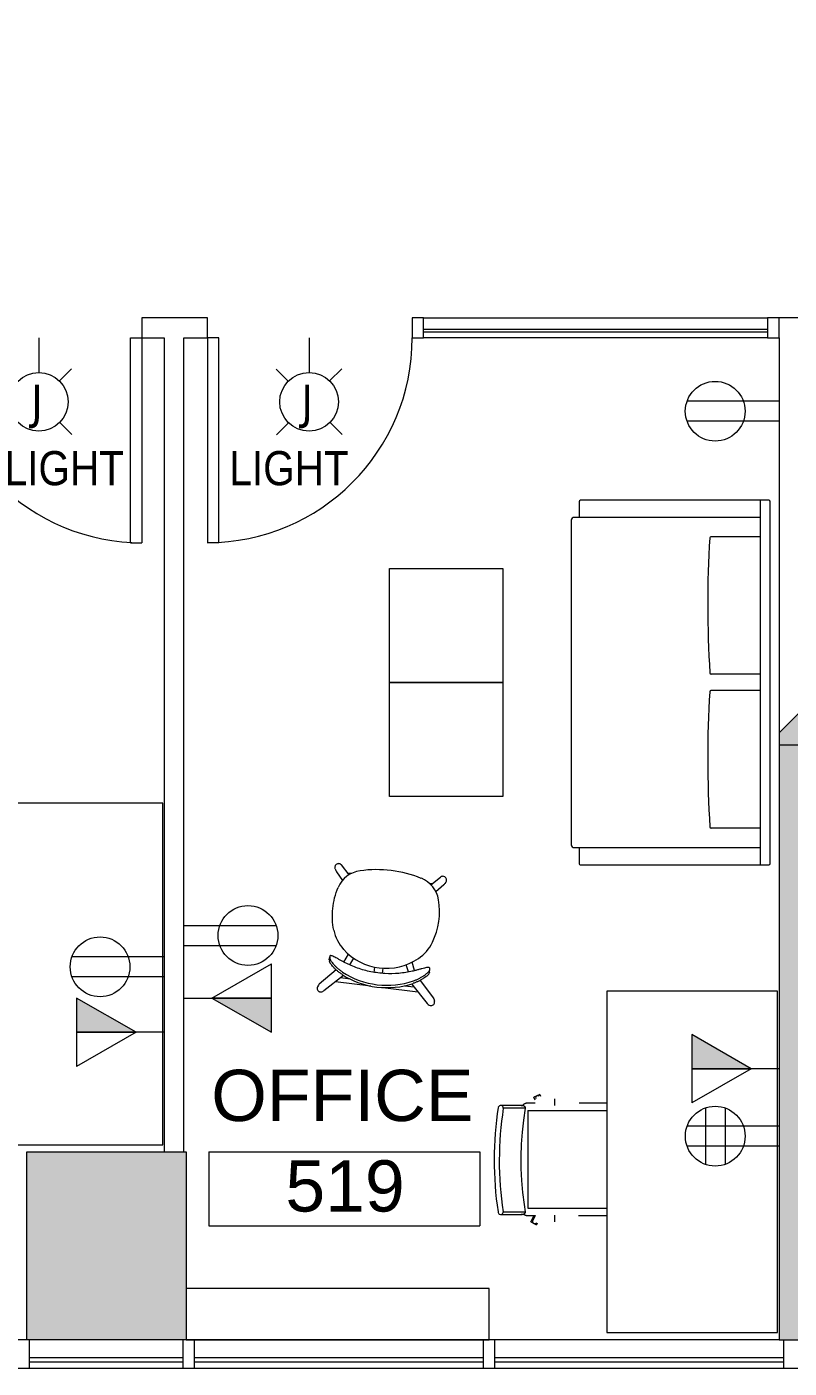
# Model space of a CAD drawing. Header units: inches. Extents: x 1 to 5284, y -575 to 1641.
# Drawn here: x 2700.5 to 2834.5, y -541 to -305.4 of the extents above; entities that cross this region are included whole.
import ezdxf

# ---------------------------------------------------------------- set-up
doc = ezdxf.new("R2010")
doc.units = ezdxf.units.IN
doc.header["$MEASUREMENT"] = 0
for name, color, linetype, lineweight in [('A-ANNO-NOTE', 131, 'Continuous', 20), ('A-AREA-IDEN', 2, 'Continuous', 20), ('A-DOOR', 31, 'Continuous', 9), ('A-DOOR-FRAM', 31, 'Continuous', 9), ('A-GLAZ', 151, 'Continuous', 9), ('A-GLAZ-EXST', 7, 'Continuous', 9), ('A-WALL-PATT', 111, 'Continuous', 13), ('Bb-col', 7, 'Continuous', 9), ('Bb-cor', 7, 'Continuous', 9), ('CAD background - for revit_dwg', 8, 'Continuous', 9), ('E-ELEC-FIXT-IDEN', 2, 'Continuous', 9), ('I-FURN', 30, 'Continuous', 9), ('I-FURN-PNLS', 30, 'Continuous', 9), ('I-WALL', 2, 'Continuous', 13), ('Mullion', 7, 'Continuous', 9)]:
    doc.layers.add(name, color=color, linetype=linetype, lineweight=lineweight)
doc.styles.add('Arial', font='arial.ttf', dxfattribs={"height": 9})
doc.styles.add('Arial_2', font='arial.ttf', dxfattribs={"width": 0.85, "height": 6})
doc.styles.add('Tahoma', font='tahoma.ttf', dxfattribs={"height": 6})

# ---------------------------------------------------------------- blocks, each defined once
blk = doc.blocks.new('Single-Flush - With Sidelight - 36_ x 96_-1748161-New Construction - Tel_Data_Elec Plan')
at = {"layer": 'A-DOOR', "color": 250, "lineweight": 20}
for p, q in [((-16, 37.75), (-18, 37.75)), ((-18, 1.75), (-18, 37.75)), ((-16, 37.75), (-16, 1.75)), ((-16, 1.75), (-18, 1.75))]:
    blk.add_line(p, q, dxfattribs=at)
at = {"layer": 'A-DOOR'}
blk.add_arc((-18, 1.75), 36, 360, 90, dxfattribs=at)
at = {"layer": 'A-DOOR-FRAM', "color": 250, "lineweight": 20}
blk.add_line((106.5, -1.75), (106.5, 1.75), dxfattribs=at)
at = {"layer": 'A-GLAZ', "color": 250, "lineweight": 20}
for p, q in [((104.5, 0.75), (20, 0.75)), ((20, 0.75), (20, 0.25)), ((20, 0.25), (104.5, 0.25)), ((104.5, 0.25), (104.5, 0.75))]:
    blk.add_line(p, q, dxfattribs=at)
blk = doc.blocks.new('Single-Flush - With Sidelight - 36_ x 96_-1748242-New Construction - Tel_Data_Elec Plan')
at = {"layer": 'A-DOOR', "color": 250, "lineweight": 20}
for p, q in [((-16, -1.75), (-18, -1.75)), ((-18, -1.75), (-18, -37.75)), ((-16, -37.75), (-16, -1.75)), ((-16, -37.75), (-18, -37.75))]:
    blk.add_line(p, q, dxfattribs=at)
at = {"layer": 'A-DOOR'}
blk.add_arc((-18, -1.75), 36, 270, 0, dxfattribs=at)
at = {"layer": 'A-DOOR-FRAM', "color": 250, "lineweight": 20}
blk.add_line((82.45, 1.75), (82.45, -1.75), dxfattribs=at)
at = {"layer": 'A-GLAZ', "color": 250, "lineweight": 20}
for p, q in [((20, -0.75), (20, -0.25)), ((20, -0.25), (80.45, -0.25)), ((80.45, -0.75), (20, -0.75)), ((80.45, -0.25), (80.45, -0.75))]:
    blk.add_line(p, q, dxfattribs=at)
blk = doc.blocks.new('CGI_Bench - CGI_Bench-1733011-New Construction - Tel_Data_Elec Plan')
at = {"layer": 'I-FURN-PNLS'}
for p, q in [((12, 30), (12, 0)), ((72, 0), (72, 30)), ((12, 0), (72, 0))]:
    blk.add_line(p, q, dxfattribs=at)
blk = doc.blocks.new('FURN-SEATING-SOFA-2 _ 3 SEAT-LARGE - TWO SEAT-1733016-New Construction - Tel_Data_Elec Plan')
at = {"layer": 'I-FURN'}
for p, q in [((-46.5, 34.72), (-46.5, 1.62)), ((-46.5, 33.22), (17.53, 33.22)), ((17.28, 34.97), (-46.25, 34.97)), ((-43.49, 33.22), (-43.49, 0.5)), ((-40.09, 33.22), (-40.09, 24.54)), ((-15.94, 33.22), (-15.94, 24.6)), ((-13.07, 33.22), (-13.07, 24.54)), ((11.08, 33.22), (11.08, 24.6)), ((14.52, 0.5), (14.52, 33.22)), ((17.53, 1.63), (17.53, 34.72)), ((-46.25, 1.37), (-43.49, 1.37)), ((-42.99, 0), (14.02, 0)), ((14.52, 1.38), (17.28, 1.38))]:
    blk.add_line(p, q, dxfattribs=at)
for centre, radius, start, end in [((-46.25, 34.72), 0.25, 90, 180), ((17.28, 34.72), 0.25, 0, 90), ((-39.88, 24.54), 0.203, 180, 266.3987), ((-28.16, 210.74), 186.77, 266.3987, 273.6817), ((-16.19, 24.6), 0.25, 273.6817, 0), ((-12.86, 24.54), 0.203, 180, 266.3987), ((-1.14, 210.74), 186.77, 266.3987, 273.6817), ((10.83, 24.6), 0.25, 273.6817, 0), ((-46.25, 1.62), 0.25, 180, 270), ((-42.99, 0.5), 0.5, 180, 270), ((14.02, 0.5), 0.5, 270, 0), ((17.28, 1.63), 0.25, 270, 0)]:
    blk.add_arc(centre, radius, start, end, dxfattribs=at)
blk = doc.blocks.new('Steelcase Coalesse - Millbrae - Table - Side - 20__ D x 20__ W x 20__ H-1733018-New Construction - Tel_Data_Elec Plan')
at = {"layer": 'I-FURN'}
for p, q in [((-46.5, 0), (-46.5, 20)), ((-46.5, 20), (-26.54, 20)), ((-26.54, 20), (-26.54, 0)), ((-26.54, 0), (-46.5, 0))]:
    blk.add_line(p, q, dxfattribs=at)
blk = doc.blocks.new('CGI_Bench - CGI_Bench-V35-New Construction - Tel_Data_Elec Plan')
at = {"layer": 'I-FURN-PNLS'}
h = blk.add_hatch(dxfattribs=at)
h.set_pattern_fill('FP_3', color=256, style=0, pattern_type=2)
h.set_pattern_definition([(180, (32.04, 38.733), (-3e-15, 24), []), (90, (32.04, 38.73), (72, -4e-15), [])])
h.paths.add_polyline_path([(31.46, 41.54), (31.5, 35.78), (31.54, 35.63), (31.75, 35.42), (32.12, 35.36), (32.41, 35.48), (32.45, 35.51), (32.61, 35.78), (32.63, 36), (32.58, 41.74), (32.45, 41.95), (32.19, 42.1), (31.81, 42.07), (31.63, 41.95), (31.53, 41.83), (31.48, 41.61)], flags=0)
h = blk.add_hatch(dxfattribs=at)
h.set_pattern_fill('FP_4', color=256, style=0, pattern_type=2)
h.set_pattern_definition([(180, (52.487, 38.733), (-3e-15, 24), []), (90, (52.49, 38.73), (72, -4e-15), [])])
h.paths.add_polyline_path([(51.9, 35.93), (51.99, 35.63), (52.3, 35.38), (52.49, 35.35), (52.78, 35.42), (52.99, 35.64), (53.07, 35.93), (53.05, 41.69), (52.9, 41.95), (52.64, 42.1), (52.48, 42.12), (52.14, 41.98), (51.98, 41.83), (51.9, 41.54), (51.9, 36)], flags=0)
for p, q in [((33.23, 48.19), (33.23, 44.33)), ((51.4, 44.31), (51.4, 48.17)), ((31.44, 43.33), (30.91, 42.35)), ((31.44, 43.33), (32.55, 42.73)), ((31.67, 42.99), (32.54, 42.52)), ((32.54, 43.8), (32.54, 42.49)), ((33.87, 43.85), (33.87, 30)), ((50.98, 43.85), (33.87, 43.85)), ((33.87, 43.8), (33.87, 30)), ((50.93, 43.85), (33.93, 43.85)), ((50.98, 30), (50.98, 43.85)), ((50.98, 30), (50.98, 43.8)), ((52.32, 42.6), (52.32, 43.8)), ((52.85, 42.55), (53.35, 42.79)), ((53.82, 41.78), (53.35, 42.79)), ((31.2, 42.2), (30.91, 42.35)), ((53.82, 41.78), (53.54, 41.65)), ((32.54, 34.97), (32.54, 30)), ((52.32, 30), (52.32, 34.86)), ((12, 30), (12, 0)), ((72, 30), (12, 30)), ((72, 0), (72, 30)), ((12, 0), (72, 0))]:
    blk.add_line(p, q, dxfattribs=at)
at = {"layer": 'I-FURN-PNLS', "flags": 128}
for points in [[(32.72, 48.65), (32.72, 48.01), (32.72, 47.43), (32.72, 46.91), (32.72, 46.44), (32.72, 46.03), (32.72, 45.69), (32.72, 45.4), (32.72, 45.17), (32.72, 45), (32.72, 44.89), (32.72, 44.84), (32.72, 44.83)], [(51.91, 44.82), (51.91, 44.85), (51.91, 44.94), (51.91, 45.09), (51.91, 45.3), (51.91, 45.57), (51.91, 45.9), (51.91, 46.29), (51.91, 46.74), (51.91, 47.25), (51.91, 47.81), (51.91, 48.43), (51.91, 48.63)], [(32.72, 44.83), (32.72, 44.86), (32.72, 44.96), (32.72, 45.04)], [(33.23, 44.33), (33.21, 44.33), (33.19, 44.33), (33.17, 44.33), (33.15, 44.33), (33.13, 44.34), (33.11, 44.34), (33.09, 44.35), (33.07, 44.35), (33.05, 44.36), (33.03, 44.37), (33.01, 44.38), (32.99, 44.38), (32.98, 44.39), (32.96, 44.4), (32.94, 44.42), (32.93, 44.43), (32.91, 44.44), (32.89, 44.45), (32.88, 44.47), (32.86, 44.48), (32.85, 44.5), (32.84, 44.51), (32.82, 44.53), (32.81, 44.54), (32.8, 44.56), (32.79, 44.58), (32.78, 44.6), (32.77, 44.61), (32.76, 44.63), (32.76, 44.65), (32.75, 44.67), (32.74, 44.69), (32.74, 44.71), (32.73, 44.73), (32.73, 44.75), (32.73, 44.77), (32.72, 44.79), (32.72, 44.81), (32.72, 44.83), (32.72, 44.83)], [(51.4, 44.31), (49.3, 44.63), (47.19, 44.87), (45.07, 45.03), (42.95, 45.1), (40.83, 45.08), (38.7, 44.98), (36.59, 44.8), (34.48, 44.53), (33.23, 44.33)], [(51.91, 44.82), (51.91, 44.8), (51.9, 44.78), (51.9, 44.76), (51.9, 44.74), (51.9, 44.72), (51.89, 44.7), (51.89, 44.68), (51.88, 44.66), (51.87, 44.64), (51.87, 44.62), (51.86, 44.6), (51.85, 44.58), (51.84, 44.56), (51.83, 44.55), (51.82, 44.53), (51.81, 44.51), (51.79, 44.5), (51.78, 44.48), (51.77, 44.47), (51.75, 44.45), (51.74, 44.44), (51.72, 44.43), (51.71, 44.41), (51.69, 44.4), (51.67, 44.39), (51.66, 44.38), (51.64, 44.37), (51.62, 44.36), (51.6, 44.35), (51.58, 44.34), (51.56, 44.34), (51.54, 44.33), (51.52, 44.33), (51.5, 44.32), (51.48, 44.32), (51.46, 44.31), (51.44, 44.31), (51.42, 44.31), (51.4, 44.31), (51.4, 44.31)], [(52.32, 43.8), (52.32, 43.85), (52.31, 43.91), (52.31, 43.97), (52.3, 44.02), (52.29, 44.07), (52.28, 44.13), (52.26, 44.18), (52.25, 44.24), (52.23, 44.29), (52.21, 44.34), (52.18, 44.39), (52.16, 44.44), (52.13, 44.49), (52.1, 44.54), (52.07, 44.58), (52.04, 44.63), (52.01, 44.67), (51.97, 44.71), (51.93, 44.76), (51.9, 44.8)], [(51.91, 45.02), (51.91, 44.89), (51.91, 44.83), (51.91, 44.82)], [(31.18, 42.83), (31.15, 42.75), (31.13, 42.65), (31.14, 42.56), (31.18, 42.48), (31.23, 42.4), (31.3, 42.34)], [(31.67, 42.99), (31.59, 43.02), (31.51, 43.03), (31.43, 43.02), (31.35, 42.99), (31.28, 42.95), (31.22, 42.9), (31.18, 42.83)], [(32.79, 44.6), (32.76, 44.55), (32.73, 44.5), (32.7, 44.45), (32.68, 44.4), (32.65, 44.35), (32.63, 44.3), (32.61, 44.25), (32.6, 44.2), (32.58, 44.14), (32.57, 44.09), (32.56, 44.03), (32.55, 43.98), (32.55, 43.92), (32.54, 43.87), (32.54, 43.81), (32.54, 43.8)], [(53.58, 42.27), (53.54, 42.34), (53.48, 42.4), (53.42, 42.45), (53.34, 42.48), (53.26, 42.49), (53.18, 42.48), (53.1, 42.46)], [(53.51, 41.85), (53.56, 41.92), (53.6, 42.01), (53.62, 42.1), (53.61, 42.19), (53.58, 42.27)]]:
    blk.add_lwpolyline(points, dxfattribs=at)
at = {"layer": 'I-FURN-PNLS'}
for centre, radius, start, end in [((31.51, 42.65), 0.373, 151.6127, 165.6924), ((31.51, 42.65), 0.373, 127.5002, 151.6127), ((33.93, 43.8), 0.053, 90, 180), ((50.93, 43.8), 0.053, 0, 90), ((53.24, 42.12), 0.373, 25, 49.1125), ((53.24, 42.12), 0.373, 10.9203, 25)]:
    blk.add_arc(centre, radius, start, end, dxfattribs=at)
for centre, major_axis, ratio, start_param, end_param in [((42.26, 1.13), (54.09, 0), 0.899459, 1.397913, 1.738627), ((33.23, 48.65), (0.507, 0), 0.899459, 1.570796, 4.712389), ((42.26, 1.13), (53.09, 0), 0.899459, 1.397883, 1.741819), ((51.4, 48.63), (-0.507, 0), 0.899459, 1.570796, 4.369819), ((33.23, 45.04), (0.507, 0), 0.99468, 3.141593, 3.453996), ((51.4, 45.02), (0.507, 0), 0.99468, 6.239129, 6.428751)]:
    blk.add_ellipse(centre, major_axis=major_axis, ratio=ratio, start_param=start_param, end_param=end_param, dxfattribs=at)
blk = doc.blocks.new('JCR4_JCR5_US - JCR4-1733013-New Construction - Tel_Data_Elec Plan')
at = {"layer": 'I-FURN'}
for p, q in [((-5.96, 8.77), (-9.16, 11.83)), ((6.04, 8.74), (9.19, 11.82)), ((-10.2, 10.88), (-10.37, 11.26)), ((-7.44, 7.96), (-10.12, 10.77)), ((-1.08, 10), (-7.25, 10)), ((1.08, 10), (7.33, 10)), ((7.47, 7.93), (10.13, 10.79)), ((10.23, 10.95), (10.38, 11.28)), ((-4.83, 9.22), (-6.43, 9.22)), ((-0.68, 7.54), (-0.68, 6.63)), ((0.75, 7.54), (0.75, 6.62)), ((4.82, 9.22), (6.53, 9.22)), ((-8.87, 6.32), (-8.85, 6.53)), ((-8.87, 6.32), (-8.87, 5.78)), ((-6.24, 6.38), (-5.62, 4.95)), ((-5.18, 6.75), (-4.65, 5.53)), ((5.19, 6.78), (4.64, 5.52)), ((6.26, 6.41), (5.62, 4.94)), ((8.87, 6.32), (8.84, 6.53)), ((8.87, 6.32), (8.87, 5.79)), ((-9.51, -9.2), (-8.28, -7.79)), ((-7.26, -8.93), (-8.77, -10.49)), ((-6.92, -9.18), (-7.5, -9.18)), ((6.89, -9.18), (7.51, -9.18)), ((7.25, -8.91), (8.77, -10.48)), ((9.51, -9.19), (8.28, -7.77)), ((-9.81, -9.68), (-9.86, -9.79)), ((9.81, -9.67), (9.86, -9.77))]:
    blk.add_line(p, q, dxfattribs=at)
for centre, radius, start, end in [((-9.77, 11.47), 0.641, 121.9105, 166.1469), ((-9.63, 11.25), 0.899, 107.5968, 121.7121), ((-9.73, 11.44), 0.692, 34.8142, 104.6914), ((9.75, 11.43), 0.678, 75.592, 144.5315), ((9.65, 11.24), 0.884, 58.7684, 72.2669), ((9.77, 11.45), 0.641, 13.8528, 58.0897), ((-9.78, 11.47), 0.628, 166.1474, 199.8082), ((-9.71, 11.16), 0.566, 209.829, 223.601), ((9.71, 11.18), 0.567, 317.0423, 335.9672), ((9.78, 11.46), 0.628, 343.8206, 13.8528), ((-0.01, -3.48), 10.13, 49.164, 130.836), ((-1.93, -1.26), 7.2, 130.836, 161.2232), ((1.9, -1.26), 7.2, 18.7614, 49.164), ((3.02, -2.95), 12.43, 161.2232, 196.5607), ((-4.15, -5.08), 4.95, 196.5607, 254.9181), ((4.12, -5.08), 4.95, 285.0819, 343.455), ((-8.15, -10.39), 1.8, 139, 157), ((8.15, -10.37), 1.8, 23, 41), ((-9.38, -9.99), 0.519, 157, 181.5753), ((-9.18, -9.99), 0.716, 181.5753, 222.4247), ((-9.27, -10.07), 0.594, 222.4247, 267.5753), ((-9.21, -10.02), 0.651, 262.5828, 312.7695), ((-0.01, 10.26), 20.83, 254.9181, 285.0819), ((9.21, -10), 0.651, 227.2305, 277.4172), ((9.27, -10.05), 0.594, 272.4247, 317.5753), ((9.18, -9.97), 0.716, 317.5753, 358.4247), ((9.38, -9.98), 0.519, 358.4247, 23)]:
    blk.add_arc(centre, radius, start, end, dxfattribs=at)
for centre, major_axis, ratio, start_param, end_param in [((0, -4.56), (-14.63, 0.06), 0.998476, 4.272146, 5.16045), ((0, -4.58), (-14.23, 0.06), 0.998613, 4.258968, 5.173893), ((1.04, 13.33), (9.82, 7.83), 0.171248, 2.935459, 3.086797), ((0.03, 12.52), (-8.76, 6.98), 0.171276, 3.198737, 3.354244)]:
    blk.add_ellipse(centre, major_axis=major_axis, ratio=ratio, start_param=start_param, end_param=end_param, dxfattribs=at)
for points, knots in [([(-8.85, 6.53), (-8.83, 6.58), (-8.79, 6.67), (-8.69, 6.82), (-8.59, 6.94), (-8.47, 7.07), (-8.29, 7.26), (-8.02, 7.5), (-7.65, 7.8), (-7.23, 8.1), (-6.77, 8.38), (-6.45, 8.54), (-6.28, 8.62)], [0, 0, 0, 0, 0.125, 0.1875, 0.25, 0.3125, 0.375, 0.5, 0.625, 0.75, 0.875, 1, 1, 1, 1]), ([(-6.28, 8.17), (-6.45, 8.09), (-6.77, 7.92), (-7.23, 7.63), (-7.65, 7.32), (-8.02, 7.01), (-8.29, 6.76), (-8.47, 6.57), (-8.59, 6.44), (-8.69, 6.31), (-8.79, 6.16), (-8.83, 6.07), (-8.85, 6.02)], [0, 0, 0, 0, 0.125, 0.25, 0.375, 0.5, 0.625, 0.6875, 0.75, 0.8125, 0.875, 1, 1, 1, 1]), ([(-5.85, 6.53), (-5.49, 6.66), (-4.74, 6.91), (-3.18, 7.3), (-1.14, 7.58), (1.36, 7.57), (3.39, 7.27), (4.93, 6.88), (5.67, 6.63), (6.03, 6.5)], [0, 0, 0, 0, 0.1, 0.2, 0.4, 0.6, 0.8, 0.9, 1, 1, 1, 1]), ([(6.28, 8.62), (6.45, 8.54), (6.77, 8.38), (7.23, 8.1), (7.65, 7.8), (8.02, 7.5), (8.28, 7.26), (8.47, 7.07), (8.58, 6.94), (8.68, 6.82), (8.79, 6.67), (8.83, 6.58), (8.84, 6.53)], [0, 0, 0, 0, 0.125, 0.25, 0.375, 0.5, 0.625, 0.6875, 0.75, 0.8125, 0.875, 1, 1, 1, 1]), ([(8.84, 6.02), (8.83, 6.07), (8.79, 6.16), (8.68, 6.31), (8.58, 6.44), (8.46, 6.58), (8.28, 6.77), (8.02, 7.02), (7.65, 7.33), (7.23, 7.63), (6.77, 7.92), (6.45, 8.09), (6.28, 8.17)], [0, 0, 0, 0, 0.125, 0.1875, 0.25, 0.3125, 0.375, 0.5, 0.625, 0.75, 0.875, 1, 1, 1, 1])]:
    blk.add_open_spline(points, degree=3, knots=knots, dxfattribs=at)
for points in [[(-8.84, 5.61), (-8.82, 5.57), (-8.76, 5.52), (-8.57, 5.52), (-8.29, 5.59), (-7.92, 5.72), (-7.49, 5.89), (-6.99, 6.09), (-6.44, 6.31), (-6.05, 6.46), (-5.85, 6.53)], [(6.03, 6.5), (6.22, 6.43), (6.59, 6.29), (7.11, 6.08), (7.57, 5.89), (7.98, 5.73), (8.33, 5.62), (8.59, 5.55), (8.77, 5.56), (8.83, 5.61), (8.84, 5.64)], [(8.72, 1.05), (9.13, -0.15), (9.58, -2.7), (9.23, -5.26), (8.86, -6.49)]]:
    blk.add_open_spline(points, degree=3, dxfattribs=at)
blk = doc.blocks.new('CAD background - for revit_dwg-1564186-New Construction - Tel_Data_Elec Plan')
at = {"lineweight": 9}
h = blk.add_hatch(color=256, dxfattribs=at)
h.paths.add_polyline_path([(1469.42, 5), (1473.5, 5), (1473.5, 38), (1445.5, 38), (1445.5, 5), (1468.92, 5)], flags=0)
h.paths.add_polyline_path([(2194, 5), (2194, 33), (2166, 33), (2166, 5)], flags=0)
h.paths.add_polyline_path([(245.5, 5), (273.5, 5), (273.5, 38), (245.5, 38)], flags=0)
h.paths.add_polyline_path([(485.5, 5), (513.5, 5), (513.5, 38), (485.5, 38)], flags=0)
h.paths.add_polyline_path([(1233.5, 5), (1233.5, 38), (1205.5, 38), (1205.5, 5), (1230, 5)], flags=0)
h.paths.add_polyline_path([(1953.5, 5), (1953.5, 38), (1925.5, 38), (1925.5, 5), (1945.8, 5)], flags=0)
h.paths.add_polyline_path([(965.5, 5), (993.5, 5), (993.5, 38), (965.5, 38)], flags=0)
h.paths.add_polyline_path([(1685.5, 5), (1713.5, 5), (1713.5, 38), (1685.5, 38), (1685.5, 16.3)], flags=0)
h.paths.add_polyline_path([(725.5, 5), (753.5, 5), (753.5, 38), (725.5, 38), (725.5, 16.3)], flags=0)
h.paths.add_polyline_path([(737.41, 245), (751.5, 245), (751.5, 250), (755, 250), (755, 275.5), (726.5, 275.5), (726.5, 245), (730, 245)], flags=0)
h.paths.add_polyline_path([(2161, 245.5), (2194, 245.5), (2194, 273.5), (2161, 273.5)], flags=0)
h.paths.add_polyline_path([(5, 245.5), (38, 245.5), (38, 273.5), (5, 273.5)], flags=0)
h.paths.add_polyline_path([(1229, 246.5), (1232.5, 246.5), (1232.5, 272.25), (1208.75, 272.25), (1208.75, 246.5)], flags=0)
h.paths.add_polyline_path([(1952.5, 246.5), (1952.5, 272.5), (1891.5, 272.5), (1891.5, 246.5), (1947, 246.5)], flags=0)
h.paths.add_polyline_path([(1472.5, 246.5), (1472.5, 272.5), (1446.5, 272.5), (1446.5, 246.5), (1469, 246.5)], flags=0)
h.paths.add_polyline_path([(491.17, 246.5), (512.5, 246.5), (512.5, 272.5), (486.5, 272.5), (486.5, 246.5)], flags=0)
h.paths.add_polyline_path([(1709, 246.5), (1712.5, 246.5), (1712.5, 272.5), (1686.5, 272.5), (1686.5, 246.5), (1690, 246.5)], flags=0)
h.paths.add_polyline_path([(999, 250), (1022, 250), (1022, 272.5), (970, 272.5), (970, 250)], flags=0)
h.paths.add_polyline_path([(5, 485.5), (38, 485.5), (38, 513.5), (5, 513.5)], flags=0)
h.paths.add_polyline_path([(2194, 485.5), (2194, 513.5), (2161, 513.5), (2161, 485.5)], flags=0)
h.paths.add_polyline_path([(1945.8, 486.5), (1952.5, 486.5), (1952.5, 512.5), (1926.5, 512.5), (1926.5, 486.5), (1943.5, 486.5)], flags=0)
h.paths.add_polyline_path([(1690, 486.5), (1712.5, 486.5), (1712.5, 512.5), (1686.5, 512.5), (1686.5, 486.5)], flags=0)
h.paths.add_polyline_path([(1451.02, 486.5), (1476.77, 486.5), (1476.77, 512.5), (1450.77, 512.5), (1450.77, 486.5)], flags=0)
h.paths.add_polyline_path([(752.5, 486.5), (752.5, 512.5), (726.5, 512.5), (726.5, 486.5), (730, 486.5)], flags=0)
h.paths.add_polyline_path([(486.5, 486.5), (512.5, 486.5), (512.5, 512.5), (486.5, 512.5)], flags=0)
h.paths.add_polyline_path([(272.5, 486.5), (272.5, 512.5), (246.5, 512.5), (246.5, 486.5)], flags=0)
h.paths.add_polyline_path([(38, 725.5), (38, 753.5), (5, 753.5), (5, 725.5)], flags=0)
h.paths.add_polyline_path([(2161, 725.5), (2194, 725.5), (2194, 753.5), (2161, 753.5)], flags=0)
h.paths.add_polyline_path([(752.5, 726.5), (752.5, 752.5), (726.5, 752.5), (726.5, 726.5)], flags=0)
h.paths.add_polyline_path([(1450.77, 726.5), (1476.77, 726.5), (1476.77, 752.5), (1450.77, 752.5)], flags=0)
h.paths.add_polyline_path([(1686.5, 726.5), (1712.5, 726.5), (1712.5, 752.5), (1686.5, 752.5)], flags=0)
h.paths.add_polyline_path([(246.5, 726.5), (272.5, 726.5), (272.5, 752.5), (246.5, 752.5)], flags=0)
h.paths.add_polyline_path([(486.5, 726.5), (512.5, 726.5), (512.5, 752.5), (486.5, 752.5)], flags=0)
h.paths.add_polyline_path([(1952.5, 726.5), (1952.5, 752.5), (1926.5, 752.5), (1926.5, 726.5)], flags=0)
h.paths.add_polyline_path([(5, 965.5), (38, 965.5), (38, 993.5), (5, 993.5)], flags=0)
h.paths.add_polyline_path([(2194, 965.5), (2194, 993.5), (2161, 993.5), (2161, 965.5)], flags=0)
h.paths.add_polyline_path([(728.81, 966.5), (752.5, 966.5), (752.5, 992.5), (728.81, 992.5), (728.81, 991)], flags=0)
h.paths.add_polyline_path([(1206.5, 966.5), (1232.5, 966.5), (1232.5, 992.5), (1206.5, 992.5), (1206.5, 977.34)], flags=0)
h.paths.add_polyline_path([(1446.5, 966.5), (1472.5, 966.5), (1472.5, 992.5), (1446.5, 992.5), (1446.5, 981.01)], flags=0)
h.paths.add_polyline_path([(992.5, 966.5), (992.5, 992.5), (966.5, 992.5), (966.5, 966.5)], flags=0)
h.paths.add_polyline_path([(1712.5, 966.5), (1712.5, 992.5), (1686.5, 992.5), (1686.5, 966.5)], flags=0)
h.paths.add_polyline_path([(512.5, 966.5), (512.5, 992.5), (486.5, 992.5), (486.5, 966.5)], flags=0)
h.paths.add_polyline_path([(1952.5, 966.5), (1952.5, 992.5), (1926.5, 992.5), (1926.5, 966.5)], flags=0)
h.paths.add_polyline_path([(272.5, 966.5), (272.5, 992.5), (246.5, 992.5), (246.5, 966.5)], flags=0)
at = {"layer": 'A-GLAZ-EXST'}
for p, q in [((1686, 1.87), (1713, 1.87)), ((1686, 1.12), (1713, 1.12)), ((1715, 1.87), (1765.75, 1.87)), ((1715, 1.12), (1765.75, 1.12)), ((1767.75, 1.87), (1818.5, 1.87)), ((1767.75, 1.12), (1818.5, 1.12))]:
    blk.add_line(p, q, dxfattribs=at)
at = {"layer": 'Bb-col', "flags": 128}
for points in [[(1685.5, 5), (1685.5, 38), (1709.63, 38)], [(1713.13, 38), (1713.5, 38), (1713.5, 5), (1685.5, 5)]]:
    blk.add_lwpolyline(points, dxfattribs=at)
at = {"layer": 'Bb-cor'}
blk.add_line((1817.75, 5), (1581.25, 5), dxfattribs=at)
at = {"layer": 'Bb-cor', "flags": 128}
blk.add_lwpolyline([(0, 1074.28), (0, 0), (2199, 0), (2199, 1074.28)], dxfattribs=at)
blk.add_lwpolyline([(1713.5, 14), (1713.5, 5), (1766.75, 5), (1766.75, 14)], close=True, dxfattribs=at)
at = {"layer": 'Mullion'}
for p, q in [((1686, 0), (1686, 5)), ((1713, 0), (1713, 5)), ((1715, 0), (1715, 5)), ((1765.75, 0), (1765.75, 5)), ((1767.75, 0), (1767.75, 5)), ((1818.5, 5), (1818.5, 0))]:
    blk.add_line(p, q, dxfattribs=at)
blk = doc.blocks.new('FORM Room Tag - Name _ Number-61107-New Construction - Tel_Data_Elec Plan')
at = {"layer": 'A-AREA-IDEN'}
for p, q in [((-0.2444, -0.0231), (-0.2444, -0.1589)), ((-0.2444, -0.0231), (0.2515, -0.0231)), ((0.2515, -0.0231), (0.2515, -0.1589)), ((-0.2444, -0.1589), (0.2515, -0.1589))]:
    blk.add_line(p, q, dxfattribs=at)

msp = doc.modelspace()

# ---------------------------------------------------------------- hatches: boundary and pattern name
at = {"layer": 'A-ANNO-NOTE', "lineweight": 9}
for points in [[(2719.68, -482.01), (2709.22, -476.01), (2709.22, -482.01), (2711.99, -482.01)], [(2743.48, -482.01), (2743.48, -476.01), (2733.02, -476.01)], [(2827.81, -488.41), (2817.35, -482.41), (2817.35, -488.41), (2818.61, -488.41)]]:
    msp.add_hatch(color=256, dxfattribs=at).paths.add_polyline_path(points, flags=0)
at = {"layer": 'A-WALL-PATT'}
msp.add_hatch(color=8, dxfattribs=at).paths.add_polyline_path([(2832.72, -536.01), (2836.22, -536.01), (2836.22, -425.91), (2832.72, -429.41), (2832.72, -524.72)], flags=0)

# ---------------------------------------------------------------- linework, layer by layer
at = {"layer": 'A-ANNO-NOTE'}
for p, q in [((2702.59, -360.01), (2702.59, -366.1)), ((2750.09, -360.01), (2750.09, -366.1)), ((2706.2, -367.58), (2708.33, -365.45)), ((2746.41, -367.65), (2744.28, -365.52)), ((2753.7, -367.58), (2755.83, -365.45)), ((2832.72, -371.18), (2816.52, -371.18)), ((2706.27, -374.87), (2708.39, -377)), ((2746.47, -374.94), (2744.35, -377.06)), ((2753.77, -374.87), (2755.89, -377)), ((2832.72, -374.66), (2816.52, -374.66)), ((2728.1, -463.27), (2744.3, -463.27)), ((2724.6, -468.77), (2708.4, -468.77)), ((2728.1, -466.76), (2744.3, -466.76)), ((2733.02, -476.01), (2743.48, -470.01)), ((2743.48, -482.01), (2743.48, -470.01)), ((2724.6, -472.26), (2708.4, -472.26)), ((2709.22, -476.01), (2709.22, -482.01)), ((2719.68, -482.01), (2709.22, -476.01)), ((2709.22, -476.01), (2709.22, -488.01)), ((2719.68, -482.01), (2709.22, -476.01)), ((2728.1, -476.01), (2743.48, -476.01)), ((2743.48, -476.01), (2733.02, -476.01)), ((2733.02, -476.01), (2743.48, -482.01)), ((2733.02, -476.01), (2743.48, -482.01)), ((2743.48, -482.01), (2743.48, -476.01)), ((2709.22, -482.01), (2719.68, -482.01)), ((2724.6, -482.01), (2709.22, -482.01)), ((2719.68, -482.01), (2709.22, -488.01)), ((2817.35, -482.41), (2817.35, -488.41)), ((2827.81, -488.41), (2817.35, -482.41)), ((2817.35, -482.41), (2817.35, -494.41)), ((2827.81, -488.41), (2817.35, -482.41)), ((2817.35, -488.41), (2827.81, -488.41)), ((2832.72, -488.41), (2817.35, -488.41)), ((2827.81, -488.41), (2817.35, -494.41)), ((2819.74, -495.31), (2819.74, -505.22)), ((2823.22, -495.31), (2823.22, -505.22)), ((2832.72, -498.52), (2816.53, -498.52)), ((2832.72, -502.01), (2816.53, -502.01))]:
    msp.add_line(p, q, dxfattribs=at)
for centre, radius in [((2702.59, -371.26), 5.16), ((2750.09, -371.26), 5.16), ((2821.47, -372.92), 5.25), ((2739.35, -465.01), 5.25), ((2713.35, -470.51), 5.25), ((2821.48, -500.26), 5.25)]:
    msp.add_circle(centre, radius, dxfattribs=at)
at = {"layer": 'I-WALL', "color": 250, "lineweight": 20}
for p, q in [((2732.22, -356.51), (2720.72, -356.51)), ((2720.72, -356.51), (2720.72, -360.01)), ((2732.22, -360.01), (2732.22, -356.51)), ((2770.22, -356.51), (2768.22, -356.51)), ((2768.22, -356.51), (2768.22, -360.01)), ((2770.22, -360.01), (2770.22, -356.51)), ((2838.17, -356.51), (2830.68, -356.51)), ((2830.68, -356.51), (2830.68, -360.01)), ((2720.72, -360.01), (2724.6, -360.01)), ((2724.6, -360.01), (2724.6, -503.01)), ((2728.1, -360.01), (2732.22, -360.01)), ((2728.1, -503.01), (2728.1, -360.01)), ((2768.22, -360.01), (2770.22, -360.01)), ((2830.68, -360.01), (2832.72, -360.01)), ((2832.72, -360.01), (2832.72, -536.01)), ((2836.22, -425.91), (2832.72, -429.41)), ((2832.72, -431.51), (2836.22, -431.51)), ((2724.6, -503.01), (2728.1, -503.01)), ((2832.72, -536.01), (2836.22, -536.01))]:
    msp.add_line(p, q, dxfattribs=at)
at = {"layer": 'I-WALL'}
for p, q in [((2770.22, -356.51), (2830.68, -356.51)), ((2830.68, -360.01), (2770.22, -360.01))]:
    msp.add_line(p, q, dxfattribs=at)

# ---------------------------------------------------------------- block references
at = {"layer": 'A-AREA-IDEN', "xscale": 95.99999999999994, "yscale": 95.99999999999994, "zscale": 95.99999999999994}
msp.add_blockref('FORM Room Tag - Name _ Number-61107-New Construction - Tel_Data_Elec Plan', (2755.93, -500.78), dxfattribs=at)
at = {"layer": 'A-DOOR', "lineweight": 13, "rotation": 180}
msp.add_blockref('Single-Flush - With Sidelight - 36_ x 96_-1748161-New Construction - Tel_Data_Elec Plan', (2702.72, -358.26), dxfattribs=at)
at = {"layer": 'A-DOOR', "lineweight": 13}
msp.add_blockref('Single-Flush - With Sidelight - 36_ x 96_-1748242-New Construction - Tel_Data_Elec Plan', (2750.22, -358.26), dxfattribs=at)
at = {"layer": 'CAD background - for revit_dwg', "color": 7}
msp.add_blockref('CAD background - for revit_dwg-1564186-New Construction - Tel_Data_Elec Plan', (1014.97, -541.01), dxfattribs=at)
at = {"layer": 'I-FURN'}
for name, p, rotation in [('FURN-SEATING-SOFA-2 _ 3 SEAT-LARGE - TWO SEAT-1733016-New Construction - Tel_Data_Elec Plan', (2796.18, -435.06), 269.9999999999999), ('Steelcase Coalesse - Millbrae - Table - Side - 20__ D x 20__ W x 20__ H-1733018-New Construction - Tel_Data_Elec Plan', (2737.67, -400.57), 180), ('Steelcase Coalesse - Millbrae - Table - Side - 20__ D x 20__ W x 20__ H-1733018-New Construction - Tel_Data_Elec Plan', (2737.67, -420.57), 180), ('JCR4_JCR5_US - JCR4-1733013-New Construction - Tel_Data_Elec Plan', (2763.22, -464.09), 173.0000000000011)]:
    msp.add_blockref(name, p, dxfattribs=dict(at, rotation=rotation))
at = {"layer": 'I-FURN-PNLS', "rotation": 90.00000000000053}
for name, p in [('CGI_Bench - CGI_Bench-1733011-New Construction - Tel_Data_Elec Plan', (2724.4, -513.76)), ('CGI_Bench - CGI_Bench-V35-New Construction - Tel_Data_Elec Plan', (2832.4, -546.76))]:
    msp.add_blockref(name, p, dxfattribs=at)

# ---------------------------------------------------------------- texts
at = {"layer": 'A-ANNO-NOTE', "lineweight": 9, "char_height": 6, "width": 3.939, "attachment_point": 1, "style": 'Tahoma'}
for insert in [(2701.21, -368.28), (2748.71, -368.28)]:
    msp.add_mtext('J', dxfattribs=dict(at, insert=insert))
at = {"layer": 'A-AREA-IDEN', "lineweight": 9, "char_height": 9, "attachment_point": 2, "line_spacing_factor": 0.941778, "style": 'Arial'}
for s, insert, width in [('OFFICE', (2755.94, -488.6), 54.9831), ('519', (2756.41, -504.5), 25.1225)]:
    msp.add_mtext(s, dxfattribs=dict(at, insert=insert, width=width))
at = {"layer": 'E-ELEC-FIXT-IDEN', "char_height": 6, "width": 24.8287, "attachment_point": 2, "line_spacing_factor": 0.941778, "style": 'Arial_2'}
for insert in [(2707.07, -379.92), (2746.57, -379.92)]:
    msp.add_mtext('LIGHT', dxfattribs=dict(at, insert=insert))

doc.saveas('drawing.dxf')
